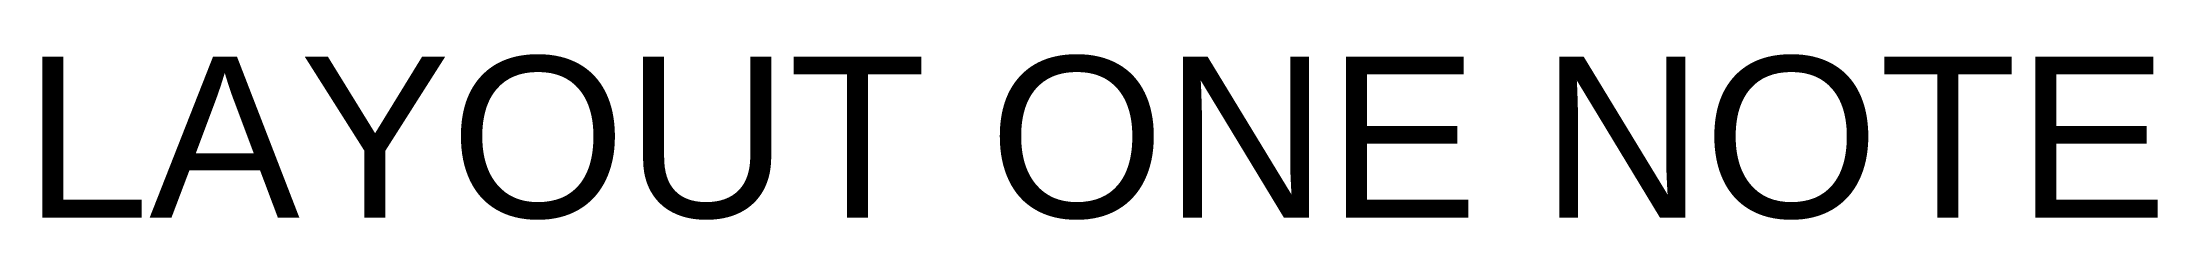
# Paper-space layout 'Layout1' of a CAD drawing. Header units: inches. Extents: x 1.02 to 3.64, y 1 to 1.2.
import ezdxf

# ---------------------------------------------------------------- set-up
doc = ezdxf.new("R2010")
doc.units = ezdxf.units.IN
doc.header["$MEASUREMENT"] = 0
doc.layers.add('A-ANNO', color=3, linetype='Continuous', lineweight=18, plot=False)
doc.styles.get("Standard").update_dxf_attribs({"font": 'arial.ttf'})

psp = doc.layouts.get("Layout1")

# ---------------------------------------------------------------- texts
at = {"layer": 'A-ANNO'}
psp.add_text('LAYOUT ONE NOTE', height=0.2, dxfattribs=at).set_placement((1, 1))

doc.saveas('drawing.dxf')
